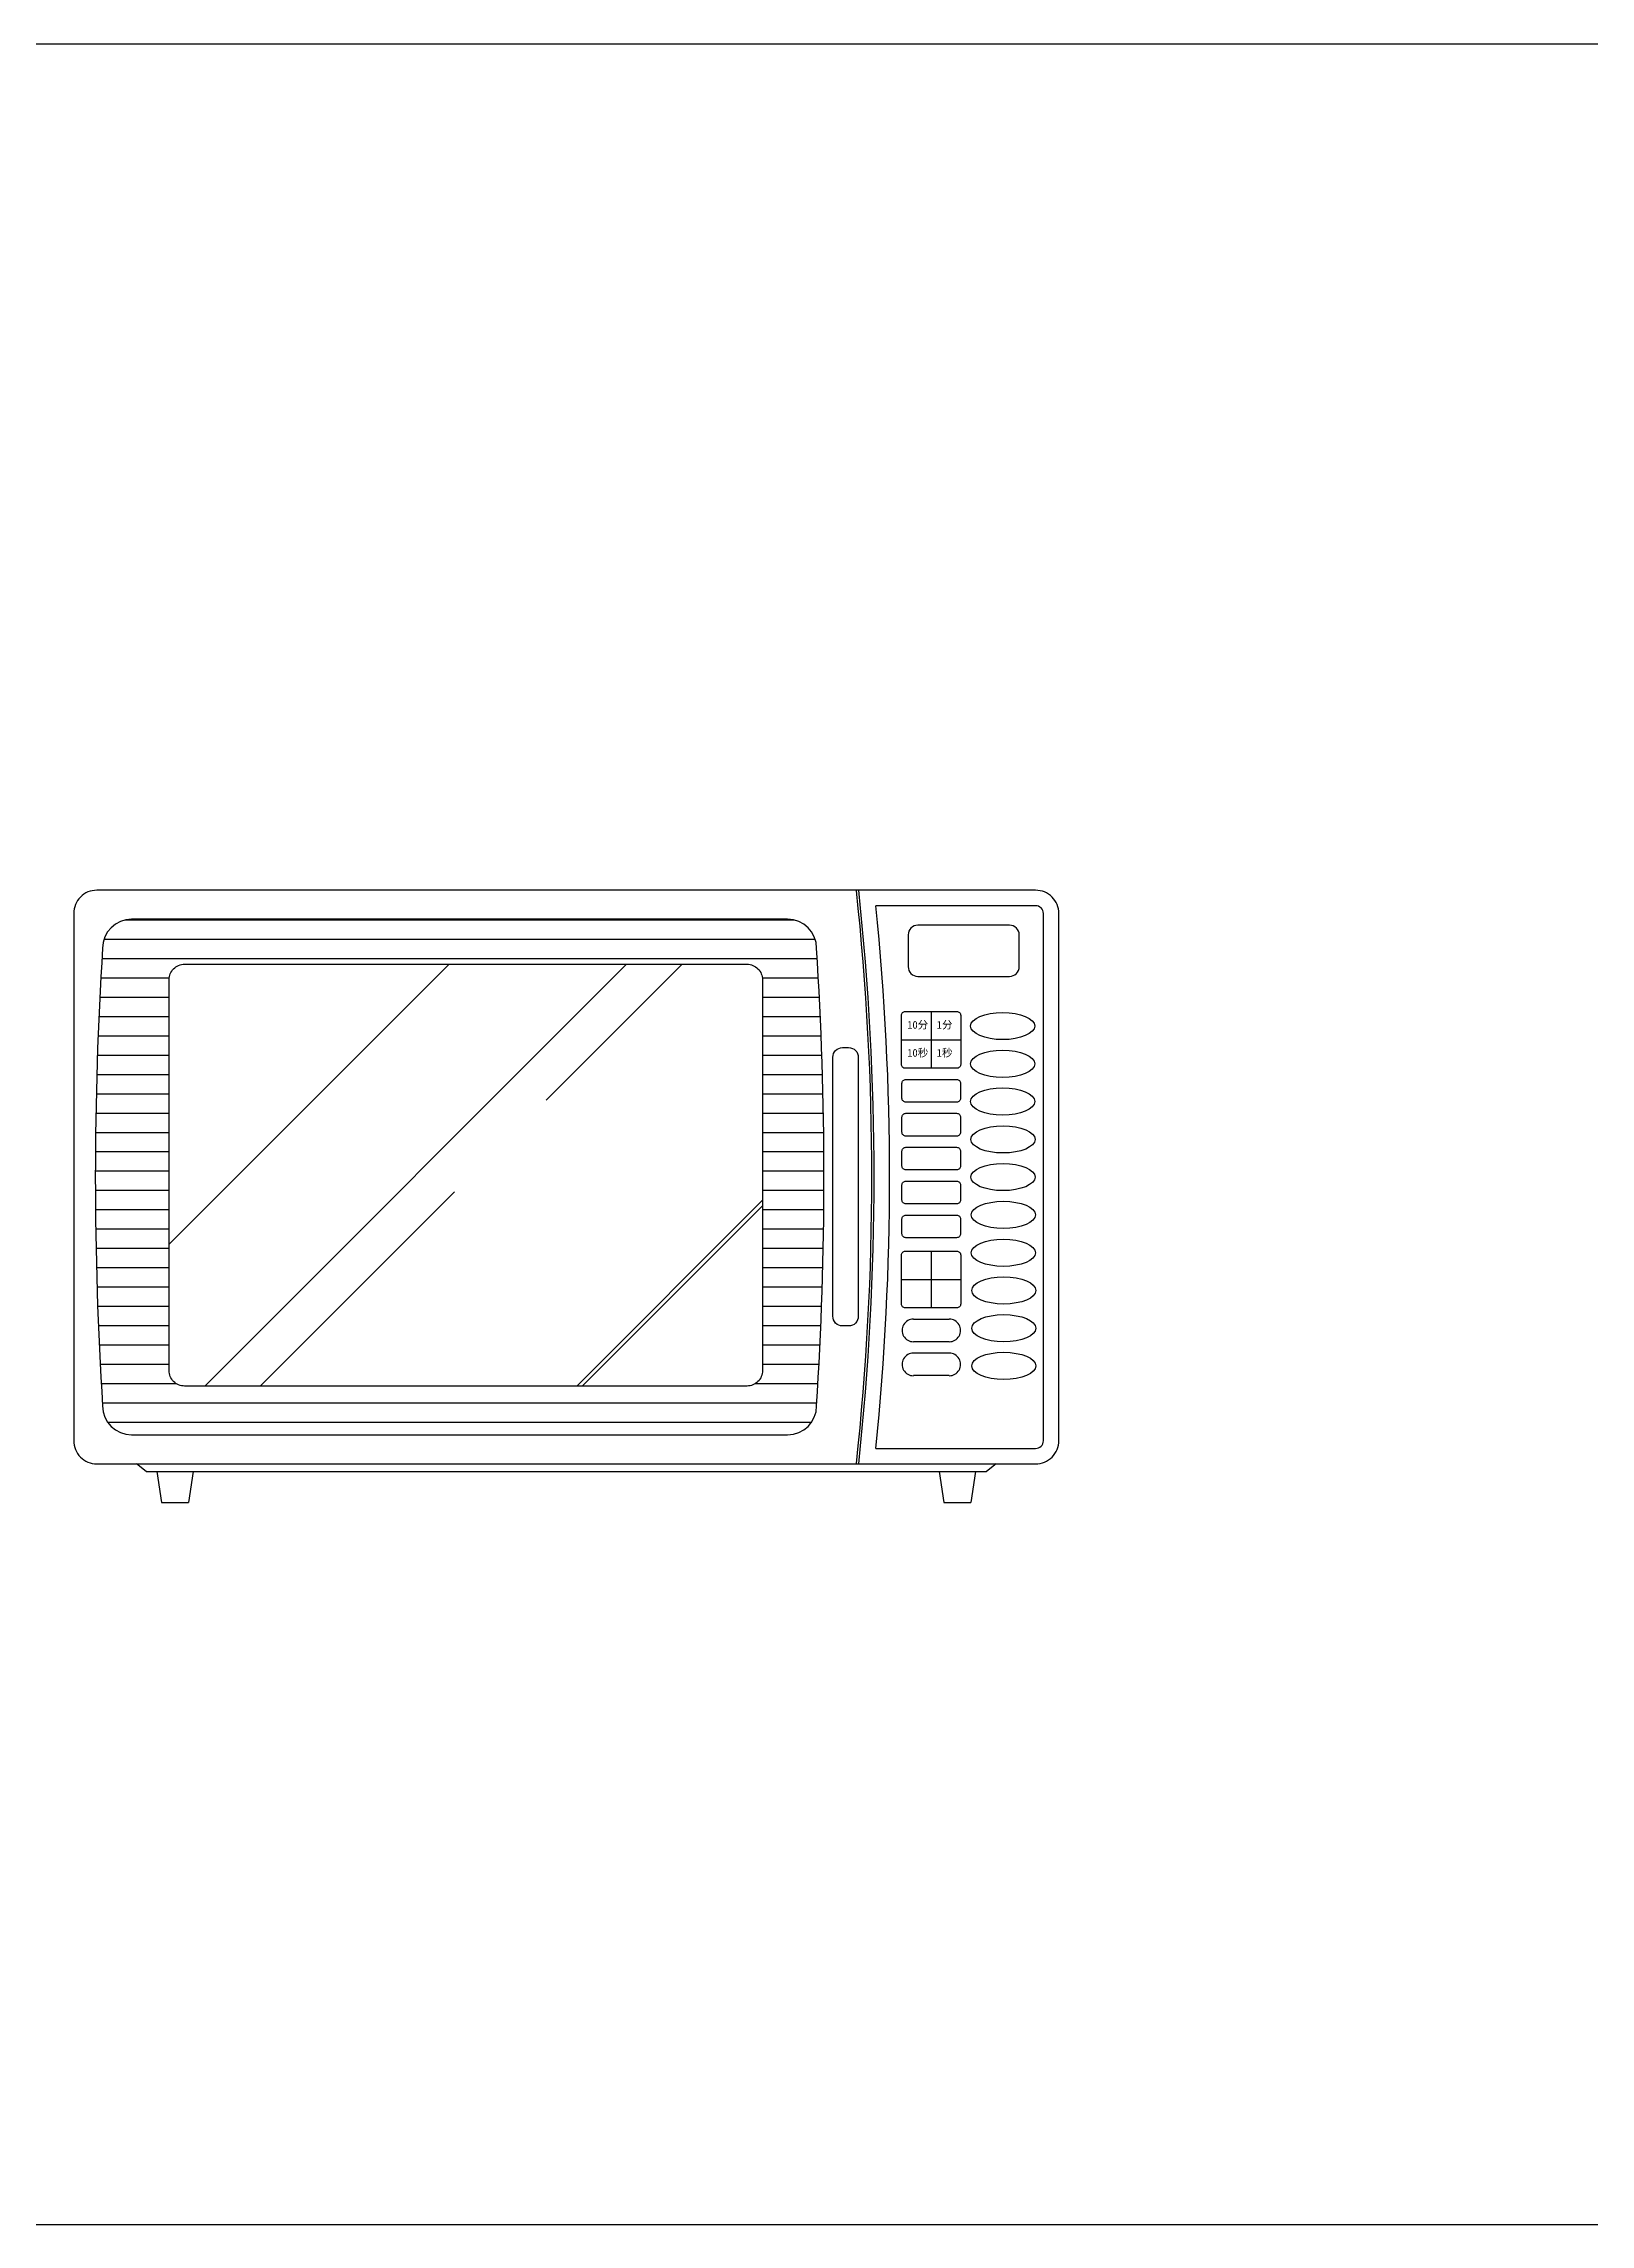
# Model space of a CAD drawing. Header units: millimetres. Extents: x 903 to 18764, y 10775 to 21237.
# Drawn here: x 5092 to 5893, y 12098 to 13227 of the extents above; entities that cross this region are included whole.
import ezdxf

# ---------------------------------------------------------------- set-up
doc = ezdxf.new("R2010")
doc.units = ezdxf.units.MM
doc.layers.add('www.cad-blocks.net', color=7, linetype='Continuous')
doc.styles.get("Standard").update_dxf_attribs({"font": 'arial.ttf'})

# ---------------------------------------------------------------- blocks, each defined once
blk = doc.blocks.new('A$C28AC2ABE')
h = blk.add_hatch()
h.set_pattern_fill('LINE', color=256, scale=80, style=0)
h.set_pattern_definition([(0, (-101580.327, -67816.959), (0, 10), [])])
h.paths.add_polyline_path([(30, 302, 0.376836), (15.1, 288.9, 0.032593), (15.1, 48.1, 0.376836), (30, 35), (369.6, 35, 0.376837), (384.5, 48.1, 0.032592), (384.5, 288.9, 0.376837), (369.6, 302)])
h.paths.add_polyline_path([(348.6, 278.7, -0.414214), (356.6, 270.7), (356.6, 68.3, -0.414214), (348.6, 60.3), (57.4, 60.3, -0.414214), (49.4, 68.3), (49.4, 270.7, -0.414214), (57.4, 278.7)], flags=16)
h = blk.add_hatch()
h.set_pattern_fill('AR-RROOF', color=256, scale=8, angle=45, style=0)
h.set_pattern_definition([(45, (36157.64, -23925.7), (172.4209, 459.7891), [3048, -406.4, 1016, -203.2]), (45, (36276.9, -23662.76), (-334.784, 47.4158), [609.6, -67.056, 1219.2, -152.4]), (45, (36107.35, -23731.73), (650.88896, 843.42565), [1625.6, -284.48, 812.8, -203.2])])
h.paths.add_polyline_path([(356.6, 270.7, 0.414214), (348.6, 278.7), (57.4, 278.7, 0.414214), (49.4, 270.7), (49.4, 68.3, 0.414214), (57.4, 60.3), (348.6, 60.3, 0.414214), (356.6, 68.3)])
for p, q in [((498, 309), (415.3, 309)), ((502, 32), (502, 305)), ((369.6, 302), (30, 302)), ((432, 293.9), (432, 277.4)), ((484.5, 298.9), (437, 298.9)), ((489.5, 277.4), (489.5, 293.9)), ((437, 272.4), (484.5, 272.4)), ((443.9, 254.2), (443.9, 224.8)), ((428.5, 239.5), (459.2, 239.5)), ((443.9, 130.1), (443.9, 100.8)), ((428.5, 115.5), (459.2, 115.5)), ((434.7, 95), (453.3, 95)), ((453.3, 83.2), (434.7, 83.2)), ((434.7, 77.4), (453.3, 77.4)), ((453.3, 65.7), (434.7, 65.7)), ((30, 35), (369.6, 35)), ((415.3, 28), (498, 28)), ((32.5, 20), (477.5, 20)), ((37.5, 16), (32.5, 20)), ((37.5, 16), (67.5, 16)), ((43.1, 16), (45.5, 0)), ((61.9, 16), (59.5, 0)), ((67.5, 16), (442.5, 16)), ((442.5, 16), (472.5, 16)), ((448.1, 16), (450.5, 0)), ((466.9, 16), (464.5, 0)), ((477.5, 20), (472.5, 16)), ((45.5, 0), (59.5, 0)), ((450.5, 0), (464.5, 0))]:
    blk.add_line(p, q)
for points in [[(12, 20), (498, 20, 0.414214), (510, 32), (510, 305, 0.414214), (498, 317), (12, 317, 0.414214), (0, 305), (0, 32, 0.414214)], [(57.4, 278.7), (348.6, 278.7, -0.414214), (356.6, 270.7), (356.6, 68.3, -0.414214), (348.6, 60.3), (57.4, 60.3, -0.414214), (49.4, 68.3), (49.4, 270.7, -0.414214)], [(430.5, 254.2), (457.2, 254.2, -0.414214), (459.2, 252.2), (459.2, 226.8, -0.414214), (457.2, 224.8), (430.5, 224.8, -0.414214), (428.5, 226.8), (428.5, 252.2, -0.414214)], [(398, 235.5), (401.2, 235.5, -0.414214), (406.2, 230.5), (406.2, 96.4, -0.414214), (401.2, 91.4), (398, 91.4, -0.414214), (393, 96.4), (393, 230.5, -0.414214)], [(430.8, 219), (457.1, 219, -0.414214), (459.1, 217), (459.1, 209.3, -0.414214), (457.1, 207.3), (430.8, 207.3, -0.414214), (428.8, 209.3), (428.8, 217, -0.414214)], [(430.8, 201.5), (457.1, 201.5, -0.414214), (459.1, 199.5), (459.1, 191.7, -0.414214), (457.1, 189.7), (430.8, 189.7, -0.414214), (428.8, 191.7), (428.8, 199.5, -0.414214)], [(430.8, 183.9), (457.1, 183.9, -0.414214), (459.1, 181.9), (459.1, 174.2, -0.414214), (457.1, 172.2), (430.8, 172.2, -0.414214), (428.8, 174.2), (428.8, 181.9, -0.414214)], [(430.8, 166.4), (457.1, 166.4, -0.414214), (459.1, 164.4), (459.1, 156.6, -0.414214), (457.1, 154.6), (430.8, 154.6, -0.414214), (428.8, 156.6), (428.8, 164.4, -0.414214)], [(430.8, 148.8), (457.1, 148.8, -0.414214), (459.1, 146.8), (459.1, 139.1, -0.414214), (457.1, 137.1), (430.8, 137.1, -0.414214), (428.8, 139.1), (428.8, 146.8, -0.414214)], [(430.5, 130.1), (457.2, 130.1, -0.414214), (459.2, 128.1), (459.2, 102.8, -0.414214), (457.2, 100.8), (430.5, 100.8, -0.414214), (428.5, 102.8), (428.5, 128.1, -0.414214)]]:
    blk.add_lwpolyline(points, format="xyb", close=True)
for centre, radius, start, end in [((-967.9, 168.5), 1381.1, 353.8327, 6.1673), ((-967.9, 168.5), 1382.3, 353.8327, 6.1673), ((-967.9, 168.5), 1390.3, 354.1998, 5.8002), ((498, 305), 4, 0, 90), ((30, 287), 15, 90, 180), ((369.6, 287), 15, 0, 90), ((437, 293.9), 5, 90, 180), ((484.5, 293.9), 5, 0, 90), ((1860.7, 168.5), 1849.5, 176.3265, 183.6735), ((-1461.2, 168.5), 1849.6, 356.3266, 3.6734), ((437, 277.4), 5, 180, 270), ((484.5, 277.4), 5, 270, 0), ((434.7, 89.1), 5.88, 89.9996, 270.0004), ((453.3, 89.1), 5.88, 269.9996, 90.0004), ((434.7, 71.5), 5.88, 89.9996, 270.0004), ((453.3, 71.5), 5.88, 269.9996, 90.0004), ((30, 50), 15, 180, 270), ((369.6, 50), 15, 270, 0), ((498, 32), 4, 270, 360)]:
    blk.add_arc(centre, radius, start, end)
for centre in [(480.9, 246.7), (480.9, 227.1), (480.9, 227.1), (480.9, 207.6), (481.1, 188), (481.1, 188), (481.1, 168.5), (481.3, 148.9), (481.3, 148.9), (481.3, 129.3), (481.5, 109.8), (481.5, 109.8), (481.5, 90.2), (481.5, 70.7)]:
    blk.add_ellipse(centre, major_axis=(-16.6, 0), ratio=0.424478)
at = {"char_height": 4, "width": 12.066, "attachment_point": 1}
for s, insert in [('\\f黑体|b0|i0|c134|p2;10分', (431.5, 249.3)), ('\\f黑体|b0|i0|c134|p2;1分', (446.8, 249.3)), ('\\f黑体|b0|i0|c134|p2;10秒', (431.5, 234.8)), ('\\f黑体|b0|i0|c134|p2;1秒', (446.8, 234.8))]:
    blk.add_mtext(s, dxfattribs=dict(at, insert=insert))
blk = doc.blocks.new('FORMAT')
at = {"layer": 'www.cad-blocks.net', "color": 155, "true_color": 0x546d8e}
for p, q in [((2021.4, 13226.7), (18764.4, 13226.7)), ((2021.4, 12097.6), (18764.4, 12097.6))]:
    blk.add_line(p, q, dxfattribs=at)

msp = doc.modelspace()

# ---------------------------------------------------------------- block references
msp.add_blockref('A$C28AC2ABE', (5107.6, 12471.4))
at = {"layer": 'www.cad-blocks.net'}
msp.add_blockref('FORMAT', (0, 0), dxfattribs=at)

doc.saveas('drawing.dxf')
